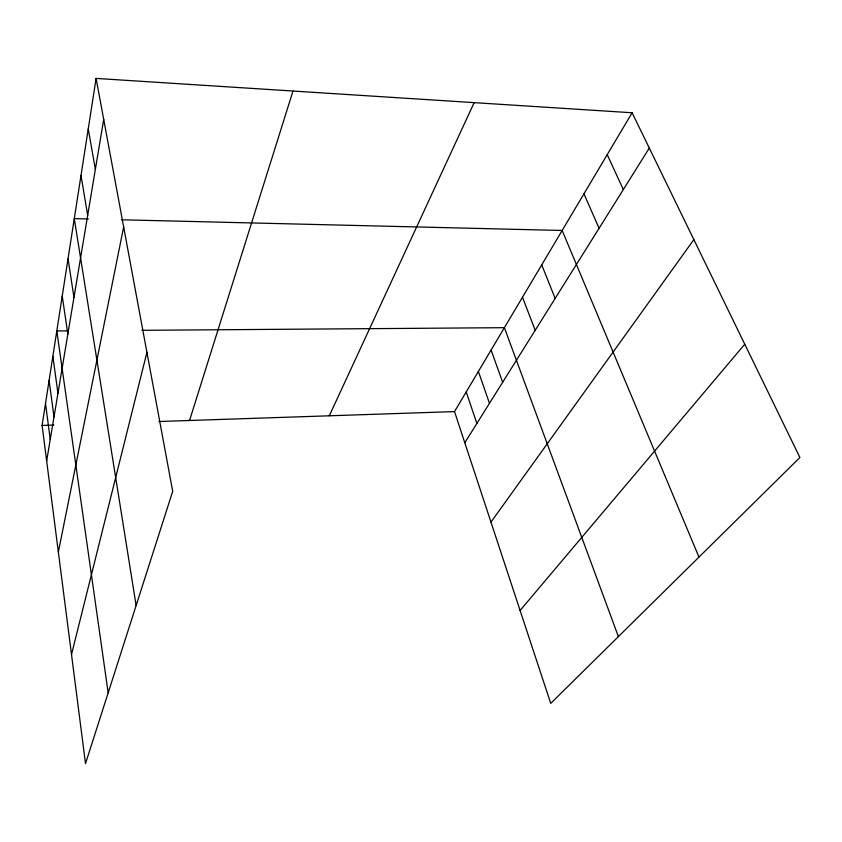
<?xml version="1.0" encoding="UTF-8"?>
<svg xmlns="http://www.w3.org/2000/svg" width="842" height="842" viewBox="0 0 842 842"><rect width="100%" height="100%" fill="white"/><g stroke="black" fill="none" stroke-linecap="round" stroke-linejoin="round"><path stroke-width="1.26" d="M96.104 78.411L172.705 491.318L85.505 763.589L42.1 425.442L96.104 78.411L632.121 112.765L799.9 457.501L550.731 703.386L454.522 411.591L632.121 112.765M46.657 460.953L103.703 119.375M58.351 552.047L123.658 226.93M71.507 654.539L146.929 352.377M189.555 420.484L292.995 91.031M329.317 415.79L474.151 102.64M464.795 442.745L649.308 148.076M490.97 522.124L693.85 239.612M520.093 610.471L744.77 344.231M42.1 425.442L53.909 425.042M158.938 421.516L454.522 411.591M68.539 330.853L56.803 330.938L108.165 692.819M141.856 330.317L504.39 327.685L618.386 636.626M88.357 218.973L74.285 218.636L136.13 605.514M121.616 219.783L562.161 230.476L698.976 557.099M607.219 154.665L623.322 189.566M583.948 193.818L599.083 228.287M541.722 264.872L555.162 298.426M522.493 297.215L535.207 330.306M491.107 350.04L502.653 382.289M478.393 371.438L489.486 403.318M466.205 391.93L476.877 423.452M88.252 128.879L95.367 169.316M81 175.473L87.673 215.352M68.044 258.736L73.97 297.415M62.234 296.079L67.834 334.137M52.857 356.334L57.961 393.288M49.099 380.489L54.004 416.958M45.51 403.497L50.246 439.492"/></g></svg>
